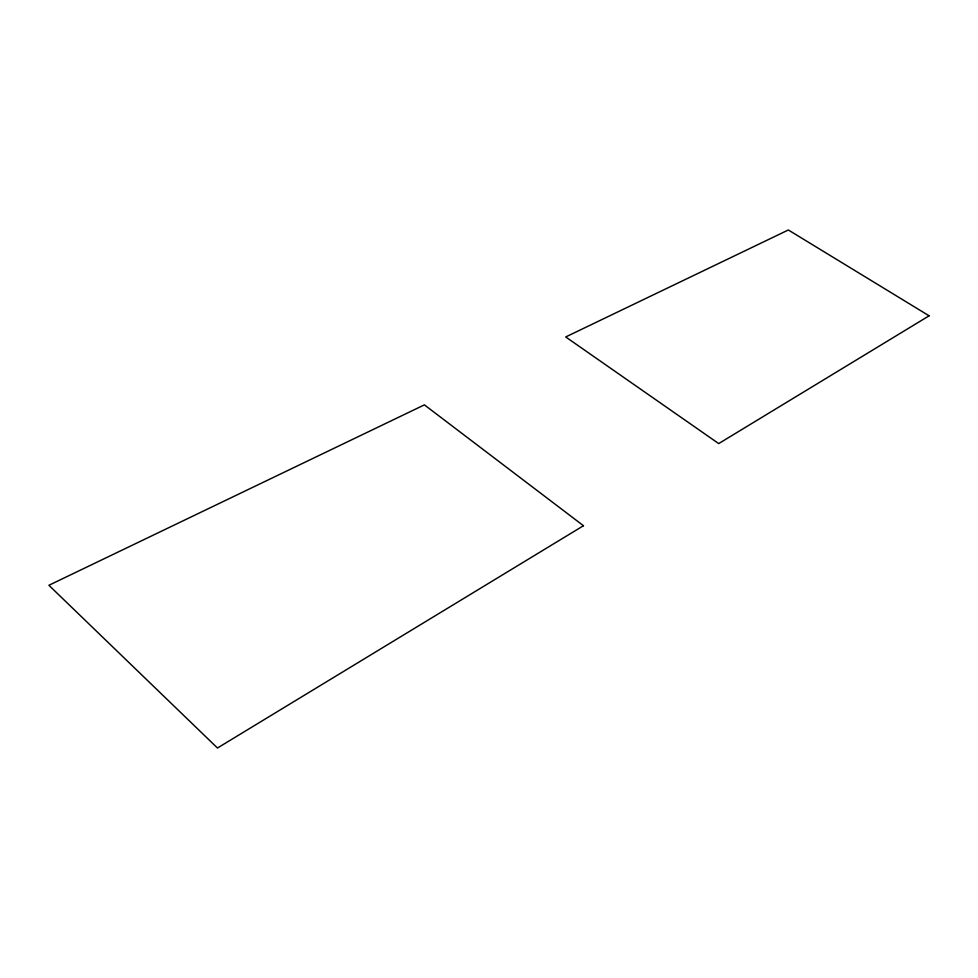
<?xml version="1.0" encoding="UTF-8"?>
<svg xmlns="http://www.w3.org/2000/svg" width="978" height="978" viewBox="0 0 978 978"><rect width="100%" height="100%" fill="white"/><g stroke="black" fill="none" stroke-linecap="round" stroke-linejoin="round"><path stroke-width="1.47" d="M583.463 525.724L217.471 748.011L48.9 585.284L424.391 404.868L583.463 525.724M929.1 315.808L718.708 443.584L565.7 336.958L788.341 229.989L929.1 315.808"/></g></svg>
